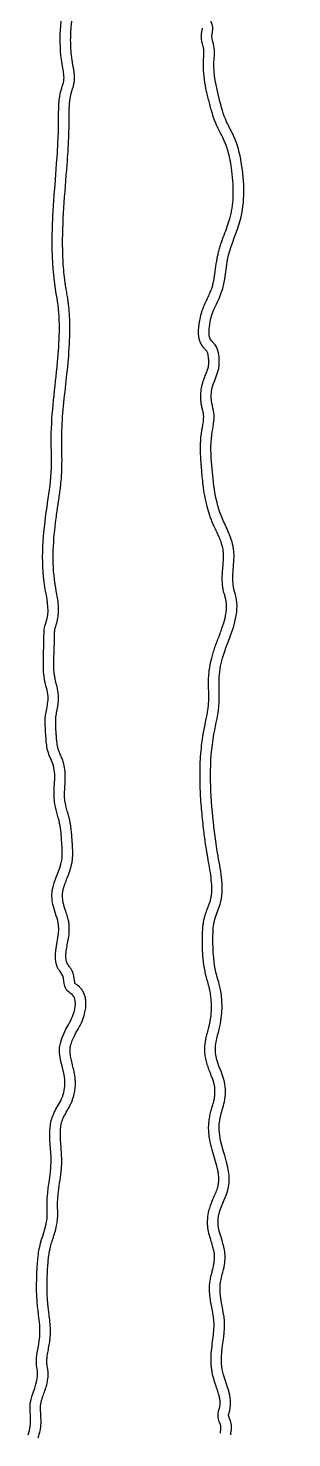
# Model space of a CAD drawing. Header units: metres. Extents: x -114 to 137, y -3 to 3499.
# Drawn here: x -114 to 137, y -3 to 1339 of the extents above; entities that cross this region are included whole.
import ezdxf

# ---------------------------------------------------------------- set-up
doc = ezdxf.new("R2010")
doc.units = ezdxf.units.M
for name, color, linetype in [('Curve_Exist', 191, 'Continuous'), ('CuttingCurve_A', 6, 'Continuous'), ('CuttingCurve_B', 195, 'Continuous')]:
    doc.layers.add(name, color=color, linetype=linetype)

msp = doc.modelspace()

# ---------------------------------------------------------------- linework, layer by layer
at = {"layer": 'Curve_Exist'}
for points, knots in [([(-114, 0), (-113.2, 2.7), (-110.2, 12.4), (-115.5, 32.9), (-102.8, 51.4), (-107.9, 72.7), (-100.4, 93.6), (-106.7, 126.3), (-106, 155.1), (-103.2, 183.3), (-94.7, 201.2), (-97.3, 228.8), (-89.1, 257.5), (-95.1, 286.2), (-90.5, 306.1), (-81.9, 318), (-75.9, 340), (-88.2, 362.9), (-78.8, 385.6), (-69.7, 399.6), (-67.2, 417.1), (-76.6, 421.8), (-80.2, 428.2), (-79.4, 436.6), (-86.3, 443.6), (-90.4, 460.3), (-80.9, 481), (-90.7, 501.6), (-92.6, 523.4), (-80.2, 542.2), (-82.1, 564.4), (-83.2, 583.3), (-92.5, 606.6), (-85.5, 631.2), (-95.9, 649.5), (-97.3, 667), (-98.7, 684.1), (-93.4, 702), (-101.3, 724.1), (-98.5, 747.2), (-99.2, 767.6), (-93, 784.2), (-103.2, 822.7), (-98.6, 868.9), (-90.8, 915.8), (-93.5, 962.2), (-85.4, 1016), (-83, 1064), (-97.3, 1139.2), (-83.3, 1207.1), (-85.3, 1274.2), (-78.9, 1290.5), (-84.9, 1318.5), (-84.6, 1347), (-74.8, 1374.1), (-77.6, 1392), (-59.2, 1448.4), (-82.7, 1507.2), (-63.7, 1565.6), (-70.9, 1599.6), (-60.3, 1663.3), (-70.8, 1721.1), (-59.5, 1776.1), (-65.8, 1801.3), (-46.7, 1858.8), (-80.6, 1921.7), (-43, 1999), (-65.9, 2020.4), (-54.1, 2037.6), (-67.2, 2080.3), (-68.3, 2120.5), (-55.5, 2158.8), (-62.6, 2180.2), (-55.3, 2201.9), (-70, 2245.3), (-63.6, 2285.9), (-56.2, 2351.1), (-65.2, 2414.4), (-48.6, 2473.5), (-59.4, 2510.7), (-48.5, 2536.2), (-61.4, 2564.9), (-50.7, 2584.6), (-54.3, 2594.3), (-49.2, 2605.6), (-58.7, 2649.4), (-40.7, 2693), (-55.6, 2756.1), (-48.9, 2792.8), (-48.7, 2828.9), (-53.5, 2843.7), (-52.7, 2860.3), (-46.3, 2883.9), (-45.4, 2909.2), (-52.8, 2929), (-49.1, 2941.1), (-54.6, 2955), (-55.8, 2970.5), (-49.5, 2986.7), (-57.2, 3022), (-42.6, 3088.5), (-55, 3157.8), (-42.7, 3210), (-47.2, 3235.8), (-35, 3259.6), (-35.6, 3276.7), (-27.8, 3291.6), (-26.4, 3304), (-39.1, 3342.1), (-43.8, 3379.7), (-29.8, 3416.4), (-38.8, 3434.3), (-32.5, 3456.6), (-39.3, 3478.8), (-39.1, 3491.6), (-39, 3499)], [0, 0, 0, 0, 8.246211, 30.246211, 60.079079, 67.150147, 94.316302, 123.385186, 165.385186, 180.517932, 208.410583, 222.410583, 262.610086, 295.625234, 307.994551, 322.759374, 339.251796, 373.617477, 392.591143, 408.243619, 427.269916, 432.269916, 438.100868, 448.298907, 455.51001, 465.950316, 498.090634, 516.772175, 531.805472, 562.169925, 579.169925, 597.280695, 618.867728, 652.882431, 666.810819, 679.963765, 704.963765, 718.116712, 734.395532, 772.408688, 787.441984, 794.722094, 824.788687, 900.814998, 934.056539, 967.056539, 1039.306106, 1097.306106, 1109.471631, 1268.49993, 1300.640248, 1307.920358, 1319.961952, 1384.032226, 1391.312336, 1405.312336, 1436.712973, 1565.716849, 1572.996959, 1619.996959, 1665.096848, 1766.096848, 1791.276205, 1832.276205, 1839.556314, 1971.556314, 2033.588564, 2035.002778, 2064.071661, 2075.252001, 2169.252001, 2177.498213, 2194.615455, 2233.615455, 2240.895565, 2330.895565, 2350.995316, 2437.995316, 2521.049516, 2525.172621, 2553.332877, 2597.344239, 2609.713556, 2614.812575, 2626.978101, 2644.007487, 2746.085888, 2756.283927, 2837.2901, 2855.317856, 2863.564067, 2883.564067, 2903.960145, 2936.960145, 2958.173349, 2964.256111, 2973.475656, 3001.493507, 3008.773617, 3024.804837, 3105.860373, 3210.865135, 3229.113423, 3266.167437, 3285.141103, 3307.501783, 3315.117556, 3335.217307, 3342.497417, 3435.545792, 3438.708069, 3458.931818, 3488.931818, 3505.210638, 3527.233354, 3527.233354, 3527.233354, 3527.233354]), ([(79, 0), (79.6, 4.1), (80.6, 10.6), (76.1, 18), (82.8, 34.5), (63.4, 64), (78.2, 104.4), (65.4, 138), (73.7, 160.1), (73.9, 179.8), (65.9, 195.2), (68, 216.4), (78.2, 231.8), (77.3, 259.7), (66.7, 280.5), (68.6, 303.3), (74.2, 317.8), (74.6, 338.6), (64, 355.9), (64.3, 373.6), (71.5, 395.6), (71.7, 417.7), (62.9, 445.5), (61.5, 466.6), (62.6, 490.2), (74.5, 514.4), (66.7, 548.5), (59.9, 601.4), (57.9, 651.3), (69.6, 694.7), (66.7, 720.2), (72.2, 746.4), (83.7, 770.1), (86.2, 792.8), (78.4, 814), (85.2, 835.5), (78, 857.9), (64.8, 883), (61.3, 915.5), (59.2, 949.3), (64.8, 969.2), (60.2, 983.1), (60.1, 999), (68.4, 1012), (68, 1027.2), (66.5, 1036.2), (57.4, 1043.8), (58.5, 1055.1), (61.6, 1070.4), (74.1, 1090.6), (74.2, 1123.1), (93.3, 1161.6), (91.8, 1201.7), (84.4, 1233.3), (73.2, 1251.9), (66.9, 1275.9), (61.3, 1300.1), (64.6, 1320.2), (59.7, 1330.9), (63.3, 1339.5), (57.8, 1349.7), (64.3, 1364.3), (58.7, 1386.1), (66.2, 1411.2), (61.6, 1436.1), (71, 1489.7), (61.2, 1543.9), (68.3, 1608.2), (67.5, 1637.8), (61.5, 1661.2), (61.7, 1677.3), (71.6, 1704.2), (58, 1742.5), (68.5, 1775.7), (60.8, 1795.2), (64.1, 1803.8), (54.9, 1823.3), (65.8, 1847.9), (65.9, 1875.2), (59.7, 1899), (60.6, 1923.9), (68.3, 1949), (67.7, 1969.9), (63, 1992.4), (63.3, 2014.4), (69.8, 2033.3), (69.8, 2051.3), (64.6, 2065.8), (64.5, 2081.5), (69.4, 2094.7), (66.6, 2107.9), (74.2, 2126.7), (66.7, 2147.8), (76.8, 2179.5), (67, 2218.7), (81.2, 2256.2), (81.9, 2289.7), (73.4, 2311.8), (74, 2332.4), (83.4, 2360.8), (76.7, 2389.3), (78.4, 2418.2), (86.2, 2431.3), (89.6, 2452.6), (85.8, 2485.1), (98.5, 2516.5), (94.3, 2539.3), (102.6, 2562.6), (103.2, 2591.5), (90.9, 2646.5), (90.3, 2692.6), (102.6, 2750.6), (87, 2782.2), (102, 2808.7), (98.4, 2815.8), (117, 2859), (98.4, 2911), (117.5, 3028.7), (83.9, 3116), (108.7, 3189.1), (109, 3197.9), (104.6, 3207.7), (107.6, 3218.5), (102.8, 3228.3), (106, 3237.1), (93.9, 3264.5), (116.7, 3294.9), (94.7, 3336.4), (111.3, 3367.6), (117.9, 3402.4), (125.8, 3419.2), (129.6, 3435.5), (127.7, 3458.4), (137.7, 3478.3), (137.1, 3495.7), (137, 3499)], [0, 0, 0, 0, 12, 19.28011, 23.403216, 63.026441, 109.069899, 144.297729, 163.714217, 177.714217, 202.45285, 213.498211, 240.068872, 255.068872, 295.093864, 307.135459, 322.659633, 341.659633, 366.957855, 380.957855, 393.327171, 436.327171, 443.607281, 480.822869, 498.93364, 513.799708, 559.843166, 597.179476, 676.185804, 706.599617, 730.599617, 751.977175, 785.815024, 809.835848, 817.115958, 853.115958, 871.7975, 886.115321, 938.086467, 967.086467, 988.18149, 997.401034, 1010.401034, 1034.442665, 1040.442665, 1056.254053, 1059.08248, 1075.206996, 1084.42654, 1107.27386, 1143.948101, 1178.733156, 1233.742246, 1259.703756, 1275.356232, 1298.443024, 1333.798363, 1348.798363, 1358.017908, 1367.073293, 1374.353403, 1390.477918, 1410.502903, 1439.657662, 1466.676174, 1484.786945, 1601.786945, 1627.863754, 1678.951913, 1689.149952, 1700.149952, 1726.626357, 1772.799943, 1814.811846, 1825.009885, 1833.072142, 1840.352252, 1886.525838, 1905.525838, 1921.804658, 1959.817814, 1978.256903, 2000.256903, 2021.470106, 2047.48933, 2064.953579, 2080.953579, 2100.370067, 2110.370067, 2127.632744, 2141.632744, 2148.912853, 2186.912853, 2202.209912, 2247.221022, 2301.965884, 2318.965884, 2346.624518, 2371.64451, 2378.92462, 2435.92462, 2456.148368, 2462.856572, 2481.295661, 2519.308817, 2559.916698, 2578.916698, 2586.196808, 2633.292455, 2662.720333, 2755.720333, 2767.885858, 2839.892802, 2847.172912, 2850.33519, 2862.500715, 2976.518257, 3005.673017, 3218.675364, 3225.955474, 3236.955474, 3244.235584, 3257.235584, 3268.415924, 3274.498686, 3283.718231, 3353.782487, 3356.018555, 3423.62033, 3440.112752, 3463.522152, 3478.819211, 3489.819211, 3531.592408, 3541.592408, 3541.592408, 3541.592408, 3541.592408])]:
    msp.add_open_spline(points, degree=3, knots=knots, dxfattribs=at)
at = {"layer": 'CuttingCurve_A'}
for points, knots in [([(-69.2, 429.3), (-69.2, 429.4), (-69.3, 429.4), (-69.3, 429.6), (-69.3, 429.6), (-69.4, 429.8), (-69.4, 429.8), (-69.4, 429.9), (-69.5, 430), (-69.5, 430.3), (-69.6, 430.6), (-69.7, 431.4), (-69.8, 432), (-70, 433.4), (-70.1, 434.3), (-70.4, 436.2), (-70.6, 437.3), (-71.1, 439), (-71.2, 439.4), (-71.5, 440.2), (-71.6, 440.4), (-71.8, 441), (-71.9, 441.2), (-72.1, 441.7), (-72.3, 441.9), (-72.6, 442.5), (-72.8, 442.9), (-73.6, 444.2), (-74.1, 444.9), (-75, 446.2), (-75.4, 446.7), (-76, 447.5), (-76.2, 447.9), (-76.5, 448.2), (-76.5, 448.3), (-76.6, 448.4), (-76.6, 448.4), (-76.7, 448.6), (-76.8, 448.7), (-77, 449.1), (-77.1, 449.4), (-77.4, 450.3), (-77.6, 451), (-77.9, 452.6), (-78, 453.5), (-78.1, 455.3), (-78.1, 456.3), (-78, 458.4), (-77.8, 459.5), (-77.4, 462.5), (-77.1, 464.4), (-76.3, 468.4), (-75.9, 470.5), (-75.2, 475), (-74.9, 477.4), (-74.8, 480.8), (-74.8, 481.7), (-74.8, 483.5), (-74.9, 484.3), (-75, 485.8), (-75.1, 486.4), (-75.2, 487.5), (-75.3, 488.1), (-75.6, 489.7), (-75.9, 490.8), (-76.6, 493.7), (-77.2, 495.5), (-78.3, 498.9), (-78.8, 500.4), (-79.5, 502.6), (-79.7, 503.3), (-80.1, 504.5), (-80.2, 505), (-80.4, 506), (-80.6, 506.5), (-80.9, 508), (-81, 509), (-81.2, 510.8), (-81.3, 511.7), (-81.3, 513.7), (-81.3, 514.8), (-81.1, 516.3), (-81.1, 516.8), (-80.9, 517.7), (-80.8, 518.2), (-80.5, 519.6), (-80.2, 520.7), (-79.4, 523.4), (-78.7, 525.2), (-77.2, 529), (-76.4, 531), (-74.8, 535.3), (-74, 537.6), (-73.1, 541), (-72.8, 541.9), (-72.5, 543.5), (-72.3, 544.1), (-72.1, 545.3), (-72.1, 545.9), (-71.9, 546.9), (-71.8, 547.4), (-71.7, 549), (-71.6, 550), (-71.4, 553.6), (-71.5, 556.1), (-71.7, 559.6), (-71.7, 560.8), (-71.9, 562.6), (-71.9, 563.2), (-72, 564.6), (-72.1, 565.3), (-72.2, 566.7), (-72.2, 567.4), (-72.4, 569.5), (-72.5, 571), (-72.7, 573.8), (-72.9, 575.1), (-73.1, 577.6), (-73.3, 578.8), (-73.7, 581.1), (-73.9, 582.3), (-74.2, 584), (-74.3, 584.5), (-74.5, 585.5), (-74.6, 586), (-75, 587.5), (-75.3, 588.5), (-76, 591.4), (-76.6, 593.2), (-77.5, 596.6), (-77.9, 598.2), (-78.6, 601.3), (-78.9, 602.8), (-79.2, 605.5), (-79.3, 607), (-79.3, 610.2), (-79.3, 611.9), (-79.1, 615.4), (-79, 617.3), (-78.7, 621.1), (-78.7, 623.2), (-78.6, 627.4), (-78.7, 629.5), (-79.1, 634), (-79.5, 636.3), (-80.2, 639), (-80.3, 639.4), (-80.7, 640.8), (-81, 641.8), (-81.9, 644.2), (-82.5, 645.6), (-83.6, 648.2), (-84.1, 649.4), (-84.7, 650.9), (-84.9, 651.3), (-85.2, 652), (-85.3, 652.4), (-85.4, 652.9), (-85.5, 653.1), (-85.6, 653.5), (-85.7, 653.7), (-85.8, 654.4), (-85.9, 654.8), (-86.2, 656.3), (-86.4, 657.3), (-86.6, 659.2), (-86.7, 660), (-86.8, 661.6), (-86.9, 662.2), (-87, 663.5), (-87.1, 664.1), (-87.1, 665.2), (-87.2, 665.7), (-87.3, 667.4), (-87.4, 668.5), (-87.6, 671.7), (-87.7, 673.8), (-87.8, 676.9), (-87.8, 677.9), (-87.7, 681), (-87.6, 683), (-87.3, 685.3), (-87.2, 685.7), (-87.1, 686.3), (-87.1, 686.6), (-87, 687.2), (-86.9, 687.5), (-86.8, 688.5), (-86.6, 689.1), (-86.2, 691.2), (-85.9, 692.6), (-85.4, 695.7), (-85.1, 697.4), (-85, 699.7), (-85, 700.2), (-85, 701), (-85, 701.4), (-85, 702.2), (-85, 702.6), (-85.1, 703.8), (-85.2, 704.6), (-85.5, 707.2), (-85.8, 709), (-86.5, 712.3), (-86.9, 713.8), (-87.6, 716.2), (-87.8, 717.2), (-88.1, 718.5), (-88.2, 718.8), (-88.3, 719.4), (-88.3, 719.7), (-88.5, 720.6), (-88.6, 721.3), (-88.9, 723.2), (-89.1, 724.4), (-89.5, 728.9), (-89.6, 732.2), (-89.5, 739), (-89.4, 742.5), (-89.2, 747.3), (-89.1, 748.4), (-89.1, 750.4), (-89.1, 751.3), (-89, 752.8), (-89, 753.4), (-89, 754.7), (-89, 755.4), (-89, 756.7), (-89, 757.4), (-89, 759.2), (-89, 760.4), (-88.9, 762.9), (-88.8, 764.2), (-88.6, 765.8), (-88.6, 766.1), (-88.5, 766.8), (-88.4, 767.1), (-88.3, 767.6), (-88.2, 767.8), (-88.2, 768.2), (-88.1, 768.3), (-87.9, 768.9), (-87.8, 769.4), (-87.4, 770.7), (-87.1, 771.7), (-86.7, 773.2), (-86.5, 773.6), (-86.3, 774.4), (-86.2, 774.8), (-86, 775.9), (-85.8, 776.7), (-85.5, 778.9), (-85.3, 780.4), (-85, 784.5), (-85.1, 787), (-85.4, 792), (-85.7, 794.4), (-86.4, 799), (-86.8, 801.2), (-87.4, 804.5), (-87.6, 805.5), (-87.9, 807.3), (-88, 808.1), (-88.3, 809.6), (-88.4, 810.3), (-88.7, 812.5), (-88.9, 814), (-89.4, 818.4), (-89.7, 821.3), (-90.2, 830.2), (-90.3, 836.1), (-89.7, 852), (-88.7, 862.1), (-87.1, 874.7), (-86.7, 877.1), (-86.1, 881.5), (-85.8, 883.5), (-85.2, 887.5), (-84.9, 889.6), (-84, 895.7), (-83.4, 899.9), (-82.7, 906.8), (-82.4, 909.5), (-82.1, 914.3), (-81.9, 916.5), (-81.8, 920.8), (-81.8, 922.9), (-81.7, 929.2), (-81.8, 933.4), (-81.9, 940.1), (-82, 942.8), (-82, 946.6), (-82, 947.7), (-82, 951.2), (-81.9, 953.6), (-81.7, 960.3), (-81.5, 964.8), (-80.5, 978.2), (-79.5, 987.2), (-77.5, 1005.4), (-76.5, 1014.7), (-74.9, 1033.4), (-74.3, 1043), (-74.2, 1055.9), (-74.3, 1059.2), (-74.5, 1064.7), (-74.7, 1067), (-75, 1071), (-75.1, 1072.7), (-75.5, 1076), (-75.7, 1077.6), (-76.1, 1080.1), (-76.2, 1081.1), (-76.5, 1083), (-76.7, 1084), (-77.1, 1086.7), (-77.4, 1088.5), (-78, 1091.9), (-78.3, 1093.4), (-78.7, 1096.5), (-78.9, 1098.1), (-79.5, 1102.7), (-79.9, 1105.9), (-80.7, 1115.3), (-81, 1121.6), (-81.4, 1141.1), (-80.8, 1154.6), (-79.1, 1181.7), (-77.9, 1195.5), (-76.6, 1213.6), (-76.3, 1217.8), (-75.5, 1230.4), (-75.2, 1238.8), (-75, 1248.2), (-75, 1249.1), (-75, 1250.9), (-75, 1251.7), (-75, 1254.3), (-75, 1256), (-74.9, 1261), (-74.8, 1264.2), (-74.3, 1270.3), (-73.9, 1273.1), (-73.2, 1276.5), (-73, 1277.1), (-72.7, 1278.2), (-72.6, 1278.6), (-72.2, 1279.7), (-72, 1280.5), (-71.3, 1282.4), (-71, 1283.5), (-70.6, 1285.2), (-70.5, 1285.7), (-70.3, 1286.6), (-70.2, 1287), (-70.1, 1287.7), (-70, 1288), (-70, 1288.7), (-69.9, 1289.1), (-69.8, 1290.1), (-69.8, 1290.7), (-69.8, 1293), (-69.9, 1294.5), (-70.2, 1297.3), (-70.4, 1298.6), (-70.7, 1300.5), (-70.8, 1301.1), (-71, 1302), (-71.1, 1302.4), (-71.3, 1303.4), (-71.4, 1304.1), (-71.6, 1305.5), (-71.7, 1306.2), (-72.1, 1308.3), (-72.3, 1309.7), (-72.8, 1313.9), (-73, 1316.6), (-73.6, 1325), (-73.6, 1330.5), (-73.2, 1337.4), (-73.1, 1338.9), (-72.6, 1343.5), (-72.2, 1346.5), (-71.4, 1350.5), (-71.2, 1351.5), (-70.5, 1354.7), (-70, 1356.7), (-69.2, 1359.5), (-69, 1360.2), (-68.7, 1361.2), (-68.6, 1361.5), (-68.5, 1362), (-68.4, 1362.3), (-68.2, 1362.8), (-68.1, 1363.1), (-67.8, 1363.9), (-67.7, 1364.5), (-67.3, 1365.7), (-67.1, 1366.3), (-66.7, 1367.8), (-66.5, 1368.6), (-66.3, 1369.7), (-66.2, 1370), (-66, 1370.9), (-66, 1371.5), (-65.8, 1373.2), (-65.7, 1374.4), (-65.6, 1377.1), (-65.7, 1378.7), (-65.8, 1381.6), (-65.9, 1382.9), (-66, 1384.8), (-66, 1385.3), (-66, 1386.1), (-66, 1386.4), (-66, 1387), (-66, 1387.2), (-66, 1388.1), (-66, 1388.7), (-65.8, 1390.4), (-65.7, 1391.6), (-65.3, 1395.3), (-64.8, 1398), (-63.6, 1403.6), (-62.9, 1406.5), (-62, 1411), (-61.7, 1412.5), (-61.2, 1415), (-61, 1416.1), (-60.7, 1418.2), (-60.5, 1419.3), (-60.1, 1422.5), (-59.9, 1424.6), (-59.3, 1431), (-59.2, 1435.2), (-59.1, 1447.2), (-59.6, 1455), (-60.9, 1470.4), (-61.7, 1477.9), (-63.1, 1492.8), (-63.7, 1500), (-64.2, 1514.2), (-64.1, 1521.1), (-63.2, 1529.1), (-63, 1530.5), (-62.4, 1534.4), (-61.9, 1537), (-61.1, 1540.4), (-60.9, 1541.2), (-60.6, 1542.5), (-60.5, 1542.9), (-60, 1544.5), (-59.6, 1545.9), (-59, 1548), (-58.8, 1548.6), (-58.5, 1549.7), (-58.4, 1550.1), (-58.1, 1551.4), (-57.9, 1552.2), (-57.6, 1553.9), (-57.4, 1554.7), (-57, 1557.1), (-56.8, 1558.8), (-56.3, 1564.3), (-56.2, 1568.2), (-56.4, 1575.8), (-56.6, 1579.5), (-57.2, 1586.7), (-57.5, 1590.2), (-57.8, 1595), (-57.9, 1596.5), (-58, 1598.6), (-58, 1599.4), (-58, 1601.7), (-58, 1603.2), (-58, 1606.3), (-57.9, 1607.9), (-57.7, 1612.6), (-57.5, 1615.7), (-56.8, 1624.3), (-56.2, 1629.7), (-55.5, 1637.9), (-55.3, 1640.5), (-55, 1644.4), (-55, 1645.6), (-54.8, 1648), (-54.8, 1649.2), (-54.7, 1652.7), (-54.6, 1655.1), (-54.6, 1662.2), (-54.7, 1666.9), (-55.1, 1680.8), (-55.6, 1690), (-56.4, 1707.9), (-56.7, 1716.8), (-56.4, 1727.7), (-56.3, 1730), (-56.1, 1734.3), (-55.9, 1736.3), (-55.6, 1740.4), (-55.4, 1742.3), (-55, 1745), (-55, 1745.7), (-54.7, 1747.3), (-54.6, 1748), (-54.3, 1750.3), (-54.1, 1751.9), (-53.3, 1756.8), (-52.8, 1760.2), (-52.3, 1765.2), (-52.2, 1766.6), (-52.1, 1768.8), (-52, 1769.6), (-52, 1771.3), (-52, 1772.2), (-52, 1773.9), (-52, 1774.8), (-52, 1777.3), (-52.1, 1779), (-52.4, 1783.9), (-52.7, 1787.1), (-53.1, 1793.1), (-53.3, 1796), (-53.3, 1801.5), (-53.2, 1804), (-52.8, 1807.3), (-52.6, 1808.1), (-52.4, 1809.2), (-52.3, 1809.5), (-52.2, 1810), (-52.1, 1810.3), (-51.9, 1811.2), (-51.7, 1811.8), (-51.3, 1813.1), (-51.1, 1813.8), (-50.8, 1814.9), (-50.6, 1815.4), (-50.4, 1816.2), (-50.3, 1816.6), (-50.1, 1817.4), (-50, 1817.8), (-49.6, 1818.9), (-49.5, 1819.7), (-48.9, 1822.1), (-48.6, 1823.6), (-47.7, 1828.3), (-47.2, 1831.4), (-46.3, 1840.6), (-46.2, 1846.6), (-46.6, 1858.4), (-47.1, 1864.3), (-48.3, 1875.9), (-49.1, 1881.6), (-50.5, 1893.1), (-51.3, 1898.7), (-52.3, 1910.1), (-52.7, 1915.8), (-52.8, 1927.2), (-52.5, 1933), (-51.6, 1941.1), (-51.3, 1943.4), (-50.6, 1946.9), (-50.4, 1948.1), (-49.9, 1950.5), (-49.6, 1951.7), (-48.7, 1955.3), (-48.1, 1957.9), (-46.4, 1963.9), (-45.4, 1967.5), (-43.6, 1974.7), (-42.7, 1978.4), (-41.5, 1985), (-41.1, 1988), (-40.8, 1993.9), (-40.9, 1996.9), (-41.5, 2002), (-41.9, 2004.2), (-43.3, 2008.4), (-44.1, 2010.5), (-46.3, 2014.6), (-47.7, 2016.5), (-49.5, 2018.5), (-49.7, 2018.8), (-50.1, 2019.2), (-50.2, 2019.4), (-50.6, 2019.7), (-50.7, 2019.8), (-50.9, 2020.1), (-51, 2020.2), (-51.3, 2020.4), (-51.3, 2020.5), (-51.4, 2020.6), (-51.4, 2020.6), (-51.5, 2020.6)], [435.148266, 435.148266, 435.148266, 435.148266, 436.458722, 436.458722, 437.46221, 437.46221, 438.208241, 438.208241, 438.954273, 438.954273, 440.446335, 440.446335, 442.58929, 442.58929, 444.732245, 444.732245, 446.8752, 446.8752, 447.661304, 447.661304, 448.13496, 448.13496, 448.521571, 448.521571, 448.908181, 448.908181, 449.681401, 449.681401, 451.468653, 451.468653, 453.255904, 453.255904, 455.043155, 455.043155, 455.522346, 455.522346, 456.001538, 456.001538, 456.95992, 456.95992, 458.876685, 458.876685, 462.894428, 462.894428, 466.912172, 466.912172, 470.929915, 470.929915, 474.947658, 474.947658, 481.055772, 481.055772, 487.163886, 487.163886, 493.271999, 493.271999, 495.428333, 495.428333, 497.377843, 497.377843, 498.686813, 498.686813, 499.995784, 499.995784, 502.613726, 502.613726, 507.570817, 507.570817, 512.527909, 512.527909, 514.991547, 514.991547, 516.890077, 516.890077, 518.788606, 518.788606, 522.585666, 522.585666, 526.085925, 526.085925, 530.680841, 530.680841, 532.699336, 532.699336, 534.717831, 534.717831, 538.75482, 538.75482, 545.086721, 545.086721, 551.418621, 551.418621, 557.750522, 557.750522, 560.148354, 560.148354, 561.685569, 561.685569, 562.947842, 562.947842, 564.210114, 564.210114, 566.73466, 566.73466, 573.167743, 573.167743, 576.379983, 576.379983, 578.364483, 578.364483, 580.462204, 580.462204, 582.559924, 582.559924, 586.755366, 586.755366, 590.473801, 590.473801, 593.686223, 593.686223, 596.756089, 596.756089, 598.137429, 598.137429, 599.518768, 599.518768, 602.281448, 602.281448, 607.806808, 607.806808, 613.332168, 613.332168, 618.857527, 618.857527, 624.382887, 624.382887, 629.908247, 629.908247, 635.433607, 635.433607, 640.958966, 640.958966, 646.484326, 646.484326, 652.009686, 652.009686, 652.887557, 652.887557, 655.26105, 655.26105, 659.29297, 659.29297, 663.324889, 663.324889, 665.049255, 665.049255, 666.397764, 666.397764, 667.367859, 667.367859, 668.337953, 668.337953, 670.278142, 670.278142, 674.158519, 674.158519, 676.931432, 676.931432, 679.08459, 679.08459, 680.76945, 680.76945, 682.45431, 682.45431, 685.82403, 685.82403, 692.56347, 692.56347, 696.112996, 696.112996, 703.212046, 703.212046, 704.549664, 704.549664, 705.618461, 705.618461, 706.687258, 706.687258, 708.824852, 708.824852, 712.867434, 712.867434, 716.910017, 716.910017, 717.886318, 717.886318, 718.743164, 718.743164, 719.60001, 719.60001, 721.313702, 721.313702, 725.701208, 725.701208, 730.088714, 730.088714, 733.300052, 733.300052, 734.427447, 734.427447, 735.554842, 735.554842, 737.809631, 737.809631, 742.31921, 742.31921, 753.175557, 753.175557, 764.031904, 764.031904, 767.273135, 767.273135, 769.802285, 769.802285, 771.601084, 771.601084, 773.485092, 773.485092, 775.3691, 775.3691, 779.137116, 779.137116, 783.987483, 783.987483, 785.575467, 785.575467, 787.051202, 787.051202, 787.871335, 787.871335, 788.691468, 788.691468, 790.331735, 790.331735, 793.197515, 793.197515, 794.285192, 794.285192, 795.144052, 795.144052, 796.894473, 796.894473, 800.395313, 800.395313, 806.745311, 806.745311, 813.095309, 813.095309, 819.445307, 819.445307, 822.675856, 822.675856, 825.00639, 825.00639, 827.336924, 827.336924, 831.997992, 831.997992, 841.320127, 841.320127, 859.964398, 859.964398, 891.31322, 891.31322, 898.70615, 898.70615, 904.834446, 904.834446, 910.962742, 910.962742, 923.219335, 923.219335, 930.95624, 930.95624, 937.051402, 937.051402, 943.146563, 943.146563, 955.336887, 955.336887, 963.379773, 963.379773, 967.013822, 967.013822, 974.28192, 974.28192, 988.07377, 988.07377, 1015.657472, 1015.657472, 1043.241173, 1043.241173, 1070.824874, 1070.824874, 1080.232659, 1080.232659, 1086.738124, 1086.738124, 1091.574958, 1091.574958, 1096.084005, 1096.084005, 1098.827833, 1098.827833, 1101.571662, 1101.571662, 1107.059318, 1107.059318, 1111.997672, 1111.997672, 1116.936025, 1116.936025, 1126.812732, 1126.812732, 1146.566146, 1146.566146, 1187.787431, 1187.787431, 1229.008715, 1229.008715, 1241.349755, 1241.349755, 1266.031835, 1266.031835, 1268.579539, 1268.579539, 1271.127243, 1271.127243, 1276.22265, 1276.22265, 1286.398337, 1286.398337, 1296.574023, 1296.574023, 1298.997555, 1298.997555, 1300.632009, 1300.632009, 1303.332194, 1303.332194, 1306.032379, 1306.032379, 1307.110195, 1307.110195, 1307.845037, 1307.845037, 1308.500698, 1308.500698, 1309.156359, 1309.156359, 1310.467682, 1310.467682, 1313.785798, 1313.785798, 1317.103914, 1317.103914, 1318.808978, 1318.808978, 1319.907549, 1319.907549, 1322.104692, 1322.104692, 1324.301835, 1324.301835, 1328.696121, 1328.696121, 1337.484693, 1337.484693, 1355.061838, 1355.061838, 1360.013745, 1360.013745, 1369.917561, 1369.917561, 1373.430257, 1373.430257, 1380.455648, 1380.455648, 1382.802727, 1382.802727, 1383.868184, 1383.868184, 1384.705974, 1384.705974, 1385.543763, 1385.543763, 1387.219343, 1387.219343, 1388.909485, 1388.909485, 1390.704849, 1390.704849, 1391.324757, 1391.324757, 1392.576828, 1392.576828, 1395.080969, 1395.080969, 1399.045343, 1399.045343, 1403.009716, 1403.009716, 1404.974331, 1404.974331, 1406.020726, 1406.020726, 1407.067122, 1407.067122, 1409.159913, 1409.159913, 1413.345496, 1413.345496, 1422.311366, 1422.311366, 1431.277236, 1431.277236, 1435.482158, 1435.482158, 1438.450224, 1438.450224, 1441.41829, 1441.41829, 1447.354422, 1447.354422, 1459.226685, 1459.226685, 1481.450953, 1481.450953, 1503.675221, 1503.675221, 1525.899489, 1525.899489, 1548.123757, 1548.123757, 1552.551224, 1552.551224, 1561.406157, 1561.406157, 1564.273139, 1564.273139, 1565.720193, 1565.720193, 1570.008138, 1570.008138, 1571.897994, 1571.897994, 1572.971464, 1572.971464, 1575.118404, 1575.118404, 1577.265344, 1577.265344, 1581.559225, 1581.559225, 1592.029573, 1592.029573, 1602.499922, 1602.499922, 1612.970271, 1612.970271, 1617.476879, 1617.476879, 1619.950106, 1619.950106, 1624.896562, 1624.896562, 1629.843017, 1629.843017, 1639.735928, 1639.735928, 1656.298579, 1656.298579, 1663.908951, 1663.908951, 1667.342359, 1667.342359, 1670.775766, 1670.775766, 1677.642582, 1677.642582, 1691.376212, 1691.376212, 1718.536614, 1718.536614, 1745.697016, 1745.697016, 1752.740671, 1752.740671, 1759.315436, 1759.315436, 1765.572362, 1765.572362, 1767.975011, 1767.975011, 1770.377659, 1770.377659, 1775.182955, 1775.182955, 1785.087685, 1785.087685, 1788.912711, 1788.912711, 1791.018182, 1791.018182, 1793.318729, 1793.318729, 1795.619276, 1795.619276, 1800.220369, 1800.220369, 1809.480845, 1809.480845, 1818.74132, 1818.74132, 1828.001795, 1828.001795, 1831.256606, 1831.256606, 1832.356374, 1832.356374, 1833.456141, 1833.456141, 1835.655677, 1835.655677, 1837.830293, 1837.830293, 1839.157838, 1839.157838, 1840.261483, 1840.261483, 1841.365127, 1841.365127, 1843.572416, 1843.572416, 1847.986994, 1847.986994, 1856.81615, 1856.81615, 1874.255034, 1874.255034, 1891.693917, 1891.693917, 1909.132801, 1909.132801, 1926.571685, 1926.571685, 1944.010569, 1944.010569, 1961.449453, 1961.449453, 1968.379803, 1968.379803, 1971.8704, 1971.8704, 1975.360997, 1975.360997, 1982.342191, 1982.342191, 1991.877036, 1991.877036, 2001.411882, 2001.411882, 2008.815317, 2008.815317, 2016.218753, 2016.218753, 2021.422431, 2021.422431, 2026.62611, 2026.62611, 2031.829788, 2031.829788, 2032.487655, 2032.487655, 2033.051442, 2033.051442, 2033.420568, 2033.420568, 2033.787231, 2033.787231, 2034.153893, 2034.153893, 2034.233784, 2034.233784, 2034.233784, 2034.233784]), ([(-104.4, -2.9), (-104.3, -2.5), (-104.2, -2), (-103.7, -0.6), (-103.5, 0.3), (-103, 2.1), (-102.8, 2.9), (-102.4, 4.5), (-102.3, 5.4), (-102.1, 6.7), (-102, 7), (-101.9, 7.8), (-101.9, 8.1), (-101.8, 9.2), (-101.8, 9.9), (-101.7, 11.9), (-101.7, 13.2), (-101.8, 16.4), (-101.9, 18.2), (-102.1, 21.5), (-102.2, 23), (-102.3, 25.8), (-102.2, 27), (-102.1, 28.5), (-102.1, 28.9), (-101.9, 29.8), (-101.8, 30.2), (-101.6, 31.5), (-101.3, 32.5), (-100.7, 34.6), (-100.3, 35.7), (-99.4, 38.4), (-98.7, 40.1), (-97.5, 43.8), (-96.8, 45.8), (-95.8, 49.6), (-95.5, 51.4), (-95, 55.3), (-94.9, 57.3), (-95, 59.7), (-95, 60), (-95.1, 60.5), (-95.1, 60.8), (-95.2, 61.6), (-95.3, 62.1), (-95.5, 63.6), (-95.7, 64.5), (-95.9, 65.7), (-95.9, 66.1), (-96, 66.6), (-96, 66.8), (-96.1, 67.1), (-96.1, 67.3), (-96.1, 67.6), (-96.1, 67.7), (-96.2, 68.2), (-96.2, 68.5), (-96.2, 69.4), (-96.2, 70.1), (-96.1, 72.2), (-96, 73.8), (-95.5, 77.2), (-95.1, 79.1), (-94.4, 83), (-94, 85), (-93.5, 88.1), (-93.4, 89), (-93.2, 90.6), (-93.1, 91.2), (-93, 92.5), (-92.9, 93.2), (-92.9, 94.6), (-92.8, 95.2), (-92.8, 97.3), (-92.8, 98.6), (-92.8, 102.5), (-93, 105), (-93.5, 110), (-93.8, 112.4), (-94.3, 116.4), (-94.5, 118.1), (-94.8, 120.7), (-94.9, 121.7), (-95.1, 123.4), (-95.2, 124.2), (-95.3, 125.7), (-95.4, 126.5), (-95.6, 128.8), (-95.7, 130.3), (-95.9, 135), (-96, 138.1), (-96, 147.4), (-95.7, 153.7), (-95.2, 161.1), (-95.1, 162.1), (-94.9, 165.2), (-94.7, 167.2), (-94.3, 171.1), (-94, 172.9), (-93.6, 175.3), (-93.4, 175.9), (-93.2, 176.9), (-93.1, 177.3), (-92.9, 178.1), (-92.8, 178.5), (-92.5, 179.7), (-92.3, 180.6), (-91.5, 183.2), (-90.9, 185), (-89.7, 188.7), (-89.1, 190.7), (-87.9, 194.7), (-87.4, 196.9), (-86.7, 200), (-86.6, 200.9), (-86.3, 202.8), (-86.2, 203.7), (-86, 205.2), (-86, 205.6), (-85.9, 206.6), (-85.9, 207), (-85.8, 208.4), (-85.8, 209.3), (-85.8, 211.8), (-85.9, 213.5), (-85.9, 216.5), (-86, 218), (-86, 219.8), (-86, 220.2), (-86, 221.5), (-85.9, 222.4), (-85.8, 225.2), (-85.6, 227.1), (-85, 232.5), (-84.5, 235.9), (-83.5, 243.1), (-82.9, 246.9), (-82.4, 252.1), (-82.3, 253.5), (-82.1, 256.3), (-82, 257.6), (-82, 259.7), (-82, 260.4), (-82, 261.7), (-82, 262.4), (-82.1, 264.4), (-82.1, 265.8), (-82.3, 269.7), (-82.5, 272.2), (-82.9, 277.1), (-83.1, 279.4), (-83.3, 283.9), (-83.4, 286.1), (-83.2, 290.2), (-83.1, 292.2), (-82.4, 296.1), (-82, 297.9), (-81.3, 299.9), (-81.1, 300.3), (-80.9, 300.9), (-80.7, 301.2), (-80.4, 302.1), (-80.1, 302.7), (-79.1, 304.4), (-78.4, 305.6), (-76.9, 308.3), (-76, 309.8), (-74.9, 311.9), (-74.6, 312.5), (-74, 313.6), (-73.8, 314.1), (-73.3, 315.1), (-73.1, 315.6), (-72.4, 317.2), (-72, 318.3), (-70.9, 321.5), (-70.3, 323.7), (-69.5, 327.6), (-69.3, 329.2), (-69.1, 331.7), (-69, 332.5), (-69, 333.9), (-69, 334.5), (-69, 335.6), (-69, 336.2), (-69.1, 337.9), (-69.2, 339), (-69.6, 342.6), (-70.1, 345), (-71.1, 349.5), (-71.6, 351.6), (-72.6, 355.6), (-73, 357.5), (-73.7, 361), (-73.9, 362.7), (-74.1, 364.8), (-74.1, 365.3), (-74.1, 366.2), (-74.1, 366.6), (-74, 367.2), (-74, 367.5), (-73.9, 368.1), (-73.9, 368.4), (-73.8, 369.2), (-73.7, 369.8), (-73.2, 372), (-72.6, 373.7), (-71.3, 377.1), (-70.5, 378.8), (-69.3, 381.1), (-69, 381.7), (-68.3, 382.9), (-68, 383.5), (-66.9, 385.5), (-66, 386.9), (-64.4, 390.1), (-63.5, 391.8), (-62.2, 394.8), (-61.8, 396), (-60.9, 398.6), (-60.5, 399.9), (-59.8, 402.9), (-59.4, 404.5), (-59, 408), (-58.9, 409.8), (-59, 413), (-59.2, 414.4), (-59.8, 417.3), (-60.2, 418.7), (-61.3, 421.3), (-61.9, 422.4), (-63.1, 424.1), (-63.6, 424.7), (-64.5, 425.6), (-64.8, 426), (-65.7, 426.8), (-66.1, 427.1), (-67, 427.8), (-67.5, 428.2), (-68.4, 428.8), (-68.7, 429), (-69, 429.2), (-69.1, 429.3), (-69.2, 429.3)], [0, 0, 0, 0, 1.354331, 1.354331, 4.062992, 4.062992, 5.990631, 5.990631, 8.042854, 8.042854, 8.85432, 8.85432, 9.665786, 9.665786, 11.288717, 11.288717, 14.534581, 14.534581, 19.441189, 19.441189, 24.347797, 24.347797, 29.254405, 29.254405, 31.141867, 31.141867, 33.029328, 33.029328, 36.804251, 36.804251, 40.579175, 40.579175, 45.888421, 45.888421, 51.197667, 51.197667, 55.542833, 55.542833, 59.887998, 59.887998, 60.463892, 60.463892, 61.039787, 61.039787, 62.191576, 62.191576, 64.783569, 64.783569, 66.071763, 66.071763, 66.88799, 66.88799, 67.561356, 67.561356, 68.234721, 68.234721, 69.581453, 69.581453, 72.274916, 72.274916, 78.19215, 78.19215, 84.109383, 84.109383, 90.026616, 90.026616, 92.516587, 92.516587, 94.10645, 94.10645, 95.835792, 95.835792, 97.565134, 97.565134, 101.023819, 101.023819, 107.941188, 107.941188, 114.858557, 114.858557, 119.924984, 119.924984, 122.955287, 122.955287, 125.403632, 125.403632, 127.851977, 127.851977, 132.748667, 132.748667, 142.542047, 142.542047, 162.128806, 162.128806, 165.300829, 165.300829, 171.644873, 171.644873, 177.988918, 177.988918, 180.151129, 180.151129, 181.603475, 181.603475, 183.055821, 183.055821, 185.960512, 185.960512, 191.769894, 191.769894, 197.579276, 197.579276, 203.388658, 203.388658, 205.737376, 205.737376, 208.07733, 208.07733, 209.211079, 209.211079, 210.344828, 210.344828, 212.612326, 212.612326, 217.147322, 217.147322, 221.682317, 221.682317, 223.171249, 223.171249, 226.315747, 226.315747, 232.604745, 232.604745, 243.464916, 243.464916, 254.325086, 254.325086, 258.164557, 258.164557, 261.826427, 261.826427, 263.656081, 263.656081, 265.485735, 265.485735, 269.145043, 269.145043, 276.46366, 276.46366, 283.782276, 283.782276, 291.100892, 291.100892, 298.419509, 298.419509, 305.738125, 305.738125, 307.344431, 307.344431, 308.652982, 308.652982, 311.270086, 311.270086, 315.961679, 315.961679, 320.653273, 320.653273, 322.279576, 322.279576, 323.639023, 323.639023, 324.998471, 324.998471, 327.717366, 327.717366, 333.155157, 333.155157, 336.938643, 336.938643, 338.847404, 338.847404, 340.180825, 340.180825, 341.514246, 341.514246, 344.181088, 344.181088, 350.407658, 350.407658, 356.634228, 356.634228, 362.860798, 362.860798, 369.087368, 369.087368, 371.554694, 371.554694, 373.147443, 373.147443, 374.464753, 374.464753, 375.782063, 375.782063, 378.416684, 378.416684, 385.024526, 385.024526, 391.632368, 391.632368, 393.863956, 393.863956, 396.095544, 396.095544, 400.959404, 400.959404, 405.823263, 405.823263, 408.760255, 408.760255, 411.697246, 411.697246, 415.142978, 415.142978, 418.58871, 418.58871, 421.076407, 421.076407, 423.564104, 423.564104, 425.43451, 425.43451, 426.502262, 426.502262, 427.274126, 427.274126, 428.045991, 428.045991, 429.312811, 429.312811, 430.579632, 430.579632, 431.368883, 431.368883, 431.368883, 431.368883])]:
    msp.add_open_spline(points, degree=3, knots=knots, dxfattribs=at)
at = {"layer": 'CuttingCurve_B'}
msp.add_open_spline([(69.1, 1.5), (69.2, 2), (69.3, 2.5), (69.5, 3.9), (69.6, 4.7), (69.7, 6.2), (69.7, 6.8), (69.7, 7.9), (69.6, 8.3), (69.5, 8.8), (69.5, 8.9), (69.4, 9.1), (69.4, 9.1), (69.4, 9.2), (69.4, 9.3), (69.3, 9.6), (69.2, 9.8), (68.9, 10.5), (68.7, 11), (68.2, 12.3), (67.9, 13.1), (67.5, 14.7), (67.3, 15.5), (67, 17.3), (67, 18.4), (67.1, 20.3), (67.2, 21.1), (67.4, 22.5), (67.6, 23.1), (67.9, 24.1), (68, 24.6), (68.2, 25.3), (68.3, 25.6), (68.4, 25.9), (68.4, 25.9), (68.5, 26.1), (68.5, 26.1), (68.6, 26.3), (68.6, 26.5), (68.7, 26.9), (68.7, 27.2), (68.9, 28), (68.9, 28.6), (69, 30.2), (69, 31.2), (68.7, 33.5), (68.5, 34.7), (67.9, 37.3), (67.5, 38.7), (66.6, 41.6), (66.1, 43.1), (64.9, 46.8), (64.1, 49.1), (62.6, 53.9), (61.9, 56.4), (61.2, 59.8), (61.1, 60.6), (60.9, 62), (60.8, 62.8), (60.5, 65), (60.4, 66.4), (60.2, 71.2), (60.3, 74.4), (60.7, 80.7), (61.1, 83.7), (61.8, 89.5), (62.2, 92.3), (62.8, 97.7), (63, 100.3), (63.1, 103.7), (63.1, 104.7), (63.1, 106.1), (63.1, 106.7), (63, 107.6), (63, 108), (62.9, 108.9), (62.9, 109.3), (62.7, 110.6), (62.6, 111.5), (62.2, 114.2), (61.9, 116.1), (61.2, 120.1), (60.8, 122.1), (60, 126.3), (59.7, 128.5), (59.1, 133.1), (58.9, 135.4), (58.8, 138.8), (58.8, 139.7), (58.9, 141.8), (58.9, 142.8), (59.1, 144.8), (59.2, 145.7), (59.5, 147.4), (59.7, 148.3), (60.1, 150.7), (60.5, 152.3), (61.3, 155.3), (61.6, 156.7), (62.3, 159.4), (62.6, 160.7), (62.9, 162.5), (63, 163), (63.2, 164.2), (63.3, 164.7), (63.5, 166.4), (63.5, 167.5), (63.6, 169.4), (63.6, 170.3), (63.5, 171.8), (63.4, 172.6), (63.3, 173.6), (63.2, 173.9), (63, 175), (62.9, 175.7), (62.5, 177.2), (62.3, 177.9), (61.6, 180.4), (61.1, 182.1), (59.9, 185.9), (59.3, 187.9), (58.1, 192.2), (57.6, 194.5), (57.2, 197.6), (57.1, 198.3), (57, 199.6), (57, 200.2), (56.9, 201.4), (56.9, 202), (56.9, 203.8), (57, 205), (57.3, 208.5), (57.7, 210.9), (58.4, 214), (58.7, 214.9), (59.2, 216.6), (59.4, 217.4), (60.3, 219.7), (60.9, 221.3), (62.3, 224.7), (63.2, 226.7), (64.7, 230.3), (65.4, 231.9), (66.5, 235.1), (66.9, 236.5), (67.4, 239.3), (67.6, 240.7), (67.7, 243.8), (67.6, 245.4), (67.3, 248.2), (67.1, 249.3), (66.8, 251.6), (66.5, 252.8), (65.6, 256.6), (64.8, 259.4), (63.1, 265.2), (62.2, 268.2), (60.4, 274.4), (59.6, 277.7), (58.7, 282.6), (58.5, 284.1), (58.2, 286.6), (58.1, 287.7), (58, 289.7), (58, 290.6), (57.9, 292.5), (58, 293.5), (58.1, 296.3), (58.3, 298.2), (58.6, 301), (58.8, 301.9), (59.1, 303.6), (59.3, 304.5), (59.7, 306.1), (59.9, 307), (60.5, 309.3), (61, 310.8), (61.8, 313.6), (62.2, 314.9), (62.7, 316.8), (62.8, 317.4), (63.1, 318.6), (63.3, 319.2), (63.5, 320.4), (63.6, 321), (63.8, 322.7), (63.9, 323.9), (64, 326.1), (64, 327.2), (63.9, 329.1), (63.9, 330.1), (63.7, 331.7), (63.6, 332.3), (63.3, 333.4), (63.2, 334), (62.9, 335.1), (62.8, 335.7), (62.2, 337.5), (61.7, 338.8), (60.7, 341.4), (60.2, 342.8), (59, 345.7), (58.4, 347.3), (57.2, 350.5), (56.6, 352.3), (55.9, 354.9), (55.7, 355.8), (55.3, 357.6), (55.1, 358.6), (54.8, 360.4), (54.7, 361.3), (54.4, 364.1), (54.4, 365.9), (54.4, 369.4), (54.5, 371), (54.8, 373.4), (54.9, 374.2), (55.1, 375.7), (55.3, 376.3), (55.5, 377.5), (55.6, 378.1), (56, 379.9), (56.3, 381), (56.9, 383.2), (57.2, 384.2), (57.7, 386), (57.9, 386.8), (58.2, 388.1), (58.3, 388.6), (58.6, 389.7), (58.7, 390.2), (59.1, 391.8), (59.3, 392.9), (59.9, 396.2), (60.2, 398.4), (60.8, 405), (60.8, 409.5), (60.3, 415.6), (60.1, 417.4), (59.7, 420.1), (59.5, 421.1), (59.2, 422.8), (59, 423.6), (58.7, 424.8), (58.6, 425.4), (58.4, 426.3), (58.3, 426.7), (58, 427.5), (57.9, 427.9), (57.6, 429.2), (57.3, 430.1), (56.9, 431.6), (56.7, 432.2), (56.4, 433.2), (56.3, 433.7), (56, 434.7), (55.9, 435.1), (55.5, 436.6), (55.3, 437.5), (54.7, 440.4), (54.3, 442.4), (53.3, 448.1), (52.8, 452), (52.4, 458.1), (52.2, 460.2), (52.1, 464), (52, 465.6), (52, 468.7), (52, 470.1), (52, 472.5), (52, 473.4), (52, 475.3), (52.1, 476.3), (52.2, 479.2), (52.3, 481.3), (52.6, 484.5), (52.7, 485.7), (53.1, 488), (53.3, 489.1), (53.7, 491.2), (54, 492.3), (54.4, 493.8), (54.5, 494.3), (54.8, 495.1), (54.9, 495.5), (55.3, 496.7), (55.6, 497.5), (56.4, 499.7), (57, 501.1), (58, 503.8), (58.5, 505), (59, 506.6), (59.2, 507), (59.4, 507.8), (59.5, 508.1), (59.7, 508.7), (59.8, 509.1), (60, 510), (60.1, 510.7), (60.5, 512.7), (60.7, 514.1), (61.1, 518.2), (61.1, 521), (60.7, 526.8), (60.4, 529.9), (59.5, 536.1), (58.9, 539.4), (58, 544.4), (57.7, 546.2), (57.2, 549.2), (57, 550.4), (56.5, 552.9), (56.3, 554.1), (55.7, 557.8), (55.4, 560.2), (54.3, 567.5), (53.7, 572.3), (52.8, 580.2), (52.4, 583.4), (51.5, 592.7), (50.9, 599), (50.1, 611.8), (49.8, 618.2), (49.7, 628.1), (49.8, 631.6), (50, 642.2), (50.5, 649.2), (51.6, 659), (52, 661.8), (52.6, 665.8), (52.8, 667), (53.2, 669.3), (53.4, 670.3), (53.8, 672.3), (54, 673.3), (54.6, 676.3), (55, 678.2), (56.1, 683.6), (56.8, 687), (57.4, 691.5), (57.6, 692.6), (57.8, 694.8), (57.9, 695.9), (58, 697.5), (58, 698), (58.1, 699), (58.1, 699.5), (58.1, 701.1), (58.1, 702.2), (58.1, 705.4), (58, 707.7), (57.9, 712.4), (57.8, 714.9), (57.9, 718.5), (57.9, 719.5), (58, 721.4), (58, 722.2), (58.2, 723.8), (58.2, 724.6), (58.5, 727), (58.7, 728.6), (59.5, 733.3), (60.1, 736.4), (61.3, 741.1), (61.8, 742.8), (62.8, 746.2), (63.4, 747.9), (64.6, 751.4), (65.2, 753), (67.2, 758.3), (68.5, 761.8), (71, 768.7), (72.1, 772), (73.8, 778.1), (74.3, 780.9), (75, 785.7), (75.1, 787.9), (75, 791.9), (74.7, 793.8), (74.2, 795.9), (74.1, 796.2), (73.9, 797), (73.8, 797.4), (73.4, 798.7), (73.1, 799.8), (72.6, 801.3), (72.5, 801.7), (72.3, 802.5), (72.2, 802.8), (72, 803.9), (71.9, 804.6), (71.5, 806.6), (71.3, 808), (71, 812), (70.9, 814.5), (71.1, 819.5), (71.2, 821.8), (71.6, 826.4), (71.8, 828.5), (72.1, 832.6), (72.2, 834.6), (72.2, 837.2), (72.2, 838), (72.1, 839.2), (72.1, 839.7), (72, 840.6), (71.9, 841.1), (71.7, 842.5), (71.6, 843.4), (70.8, 846.9), (70, 849.4), (68.8, 852.8), (68.4, 853.6), (67.8, 855.1), (67.5, 855.8), (66.8, 857.3), (66.5, 858), (65.4, 860.3), (64.6, 861.8), (63.2, 864.9), (62.6, 866.3), (61.6, 868.5), (61.3, 869.2), (60.8, 870.5), (60.5, 871.2), (59.7, 873.3), (59.2, 874.7), (57.9, 878.9), (57.1, 881.7), (54.7, 891), (53.6, 897.6), (52.4, 906.9), (52.1, 909.7), (51.7, 914.5), (51.5, 916.6), (51.2, 919.9), (51.1, 921.2), (50.9, 923.6), (50.8, 924.8), (50.6, 928.5), (50.4, 931), (50.2, 935.7), (50.2, 937.9), (50.2, 941.6), (50.2, 943.1), (50.4, 946), (50.5, 947.2), (50.6, 949.5), (50.7, 950.6), (51, 952.3), (51, 953), (51.2, 954.3), (51.3, 954.9), (51.6, 956.8), (51.8, 958), (52.4, 961), (52.7, 962.7), (53.1, 965.9), (53.2, 967.3), (53.3, 969.1), (53.3, 969.5), (53.2, 970.2), (53.2, 970.5), (53.2, 971), (53.1, 971.3), (53.1, 971.6), (53.1, 971.8), (53, 972.1), (53, 972.2), (52.9, 972.7), (52.8, 973.1), (52.6, 974.3), (52.3, 975.3), (51.8, 977.5), (51.4, 978.7), (50.9, 981.5), (50.7, 982.9), (50.3, 987.4), (50.3, 990.6), (50.8, 994.6), (50.9, 995.4), (51.2, 996.8), (51.3, 997.4), (51.5, 998.6), (51.7, 999.1), (52.1, 1000.8), (52.5, 1001.9), (53.4, 1004.8), (54.1, 1006.6), (55.4, 1009.9), (56, 1011.4), (57, 1014.2), (57.4, 1015.5), (57.8, 1017.1), (57.8, 1017.5), (57.9, 1018.1), (58, 1018.4), (58, 1018.9), (58.1, 1019.1), (58.1, 1019.7), (58.1, 1019.9), (58.1, 1020.8), (58.1, 1021.5), (58.1, 1022.5), (58.1, 1022.8), (58, 1023.4), (58, 1023.6), (58, 1024.1), (57.9, 1024.3), (57.9, 1025), (57.8, 1025.4), (57.7, 1026.7), (57.5, 1027.5), (57.2, 1029), (57.1, 1029.6), (56.7, 1030.7), (56.5, 1031.1), (56.1, 1031.7), (56, 1031.8), (55.8, 1032), (55.8, 1032.1), (55.8, 1032.1), (55.8, 1032.1), (55.7, 1032.2), (55.7, 1032.2), (55.5, 1032.3), (55.4, 1032.4), (55, 1032.8), (54.7, 1033.1), (54.1, 1033.8), (53.8, 1034), (53.5, 1034.4), (53.3, 1034.6), (53.1, 1034.9), (53, 1035), (52.7, 1035.4), (52.4, 1035.7), (51.8, 1036.6), (51.5, 1037.2), (50.5, 1038.9), (50, 1040.1), (49.2, 1042.5), (48.9, 1043.7), (48.5, 1045.9), (48.4, 1047), (48.3, 1049.1), (48.3, 1050.1), (48.4, 1052.8), (48.5, 1054.3), (48.8, 1056.5), (48.9, 1057.1), (49.1, 1058.3), (49.2, 1058.7), (49.3, 1059.7), (49.4, 1060.2), (49.7, 1061.7), (49.8, 1062.7), (50.3, 1064.7), (50.5, 1065.7), (51, 1067.4), (51.2, 1068.1), (51.5, 1069.2), (51.7, 1069.7), (52, 1070.7), (52.2, 1071.2), (52.7, 1072.6), (53.1, 1073.6), (54.2, 1076.3), (55, 1078), (56.6, 1081.3), (57.4, 1082.9), (58.8, 1085.9), (59.4, 1087.4), (60.1, 1089.2), (60.3, 1089.6), (60.6, 1090.4), (60.7, 1090.8), (61, 1091.4), (61.1, 1091.8), (61.4, 1092.8), (61.6, 1093.5), (62.2, 1095.6), (62.5, 1097.1), (63.4, 1101.4), (63.8, 1104.4), (64.7, 1110.6), (65.1, 1113.8), (65.9, 1118.4), (66.1, 1119.8), (66.6, 1122.2), (66.8, 1123.4), (67.3, 1125.3), (67.5, 1126.1), (67.9, 1127.6), (68.1, 1128.4), (68.7, 1130.7), (69.2, 1132.2), (70.6, 1136.6), (71.6, 1139.4), (73.7, 1144.9), (74.7, 1147.5), (76.5, 1152.7), (77.4, 1155.2), (78.3, 1158.5), (78.5, 1159.3), (79, 1161), (79.2, 1161.8), (79.7, 1164.3), (80, 1166), (80.8, 1171.2), (81.2, 1174.7), (81.7, 1186.4), (81.2, 1194.8), (79.9, 1204.7), (79.7, 1206.1), (79.2, 1208.8), (79, 1210), (78.6, 1212.4), (78.4, 1213.6), (77.7, 1217.1), (77.1, 1219.4), (76.1, 1223), (75.7, 1224.4), (75, 1226.6), (74.6, 1227.6), (74, 1229.3), (73.7, 1230.1), (73, 1231.6), (72.7, 1232.3), (72, 1233.7), (71.7, 1234.4), (70.6, 1236.6), (69.7, 1238.2), (68, 1241.5), (67.1, 1243.2), (66, 1245.6), (65.7, 1246.2), (65.2, 1247.4), (65, 1248), (64.2, 1249.8), (63.7, 1251.1), (62.4, 1254.7), (61.7, 1257.1), (60.4, 1261.3), (59.9, 1263.2), (59.2, 1266.1), (58.9, 1267.2), (58.4, 1269.2), (58.2, 1270.1), (57.5, 1272.7), (57.1, 1274.5), (55.8, 1279.9), (55, 1283.6), (53.8, 1291.2), (53.3, 1295.1), (53, 1300.2), (53, 1301.3), (52.9, 1303.3), (52.9, 1304.1), (52.9, 1305.5), (53, 1306.1), (53, 1307.2), (53, 1307.7), (53.1, 1309.3), (53.2, 1310.4), (53.4, 1312.8), (53.5, 1314.1), (53.5, 1316.4), (53.5, 1317.4), (53.4, 1318.6), (53.4, 1318.8), (53.3, 1319.3), (53.3, 1319.5), (53.2, 1319.8), (53.2, 1319.9), (53.2, 1320.2), (53.1, 1320.3), (53, 1320.8), (52.9, 1321.1), (52.6, 1322.1), (52.4, 1322.9), (51.9, 1324.7), (51.6, 1325.7), (51.2, 1327.8), (51.1, 1328.8), (51, 1330.2), (51, 1330.5), (51, 1331), (51, 1331.2), (51, 1331.7), (51, 1331.9), (51, 1332.5), (51.1, 1332.9), (51.2, 1334), (51.3, 1334.7), (51.5, 1335.9), (51.6, 1336.4), (51.8, 1337.5), (51.9, 1338), (52, 1338.7), (52, 1338.9), (52, 1339)], degree=3, knots=[0, 0, 0, 0, 1.52159, 1.52159, 4.564769, 4.564769, 7.607948, 7.607948, 10.651127, 10.651127, 11.762388, 11.762388, 12.269056, 12.269056, 12.775724, 12.775724, 13.789061, 13.789061, 15.317668, 15.317668, 16.846275, 16.846275, 18.063325, 18.063325, 19.280376, 19.280376, 20.2688, 20.2688, 21.257223, 21.257223, 22.245647, 22.245647, 23.23407, 23.23407, 23.611308, 23.611308, 23.988545, 23.988545, 24.74302, 24.74302, 26.25197, 26.25197, 29.26987, 29.26987, 34.134017, 34.134017, 38.998164, 38.998164, 43.862311, 43.862311, 48.726458, 48.726458, 55.405107, 55.405107, 62.083756, 62.083756, 63.900856, 63.900856, 65.717956, 65.717956, 69.352155, 69.352155, 77.893208, 77.893208, 86.434261, 86.434261, 94.975314, 94.975314, 103.516367, 103.516367, 106.882669, 106.882669, 108.753341, 108.753341, 110.278549, 110.278549, 111.803756, 111.803756, 114.85417, 114.85417, 120.954999, 120.954999, 127.055827, 127.055827, 133.156656, 133.156656, 139.257485, 139.257485, 141.65655, 141.65655, 144.210551, 144.210551, 146.389812, 146.389812, 148.569073, 148.569073, 152.927595, 152.927595, 157.286116, 157.286116, 161.644638, 161.644638, 163.755099, 163.755099, 165.865559, 165.865559, 170.086481, 170.086481, 173.448004, 173.448004, 176.257047, 176.257047, 177.666419, 177.666419, 180.485162, 180.485162, 183.303904, 183.303904, 189.095955, 189.095955, 194.888007, 194.888007, 200.680058, 200.680058, 202.241633, 202.241633, 203.619679, 203.619679, 204.997726, 204.997726, 207.753818, 207.753818, 213.266003, 213.266003, 215.395786, 215.395786, 217.525568, 217.525568, 221.785133, 221.785133, 227.874734, 227.874734, 233.964335, 233.964335, 240.053936, 240.053936, 246.143537, 246.143537, 252.233138, 252.233138, 256.263215, 256.263215, 260.293293, 260.293293, 269.49226, 269.49226, 278.691228, 278.691228, 287.890196, 287.890196, 291.733671, 291.733671, 294.415626, 294.415626, 296.76434, 296.76434, 299.113054, 299.113054, 303.810482, 303.810482, 306.022106, 306.022106, 308.204879, 308.204879, 310.387652, 310.387652, 314.753198, 314.753198, 319.118744, 319.118744, 321.376932, 321.376932, 323.611035, 323.611035, 325.845138, 325.845138, 330.313344, 330.313344, 334.231571, 334.231571, 337.968044, 337.968044, 340.37509, 340.37509, 342.697788, 342.697788, 345.020486, 345.020486, 349.665882, 349.665882, 354.311277, 354.311277, 358.956673, 358.956673, 363.602068, 363.602068, 365.823399, 365.823399, 368.005632, 368.005632, 370.187864, 370.187864, 374.552329, 374.552329, 378.41953, 378.41953, 380.402002, 380.402002, 381.964835, 381.964835, 383.527668, 383.527668, 386.653334, 386.653334, 389.784853, 389.784853, 392.297294, 392.297294, 394.144628, 394.144628, 395.991961, 395.991961, 399.686628, 399.686628, 407.075962, 407.075962, 421.854629, 421.854629, 427.847942, 427.847942, 431.252727, 431.252727, 433.817712, 433.817712, 435.721949, 435.721949, 437.133375, 437.133375, 438.544802, 438.544802, 441.367654, 441.367654, 443.028334, 443.028334, 444.376656, 444.376656, 445.724977, 445.724977, 448.42162, 448.42162, 453.814906, 453.814906, 464.601477, 464.601477, 470.750522, 470.750522, 475.26347, 475.26347, 479.34147, 479.34147, 482.029171, 482.029171, 484.716872, 484.716872, 490.092274, 490.092274, 493.171133, 493.171133, 495.950743, 495.950743, 498.686396, 498.686396, 499.752843, 499.752843, 500.819289, 500.819289, 502.952181, 502.952181, 507.217965, 507.217965, 511.483749, 511.483749, 513.209086, 513.209086, 514.533451, 514.533451, 515.857815, 515.857815, 518.506545, 518.506545, 523.804003, 523.804003, 533.646302, 533.646302, 543.488602, 543.488602, 553.330901, 553.330901, 558.541795, 558.541795, 562.141178, 562.141178, 565.74056, 565.74056, 572.939325, 572.939325, 587.336855, 587.336855, 596.648446, 596.648446, 615.271627, 615.271627, 633.894808, 633.894808, 644.012837, 644.012837, 664.248897, 664.248897, 672.126916, 672.126916, 675.696308, 675.696308, 678.630375, 678.630375, 681.564443, 681.564443, 687.432578, 687.432578, 698.416271, 698.416271, 702.229311, 702.229311, 705.996491, 705.996491, 707.739231, 707.739231, 709.48197, 709.48197, 712.967449, 712.967449, 719.938407, 719.938407, 726.909365, 726.909365, 729.698402, 729.698402, 731.833419, 731.833419, 733.968437, 733.968437, 738.238471, 738.238471, 746.778541, 746.778541, 751.483921, 751.483921, 756.591473, 756.591473, 761.699026, 761.699026, 773.109711, 773.109711, 784.520396, 784.520396, 794.067754, 794.067754, 801.92021, 801.92021, 809.772666, 809.772666, 811.21345, 811.21345, 812.654233, 812.654233, 815.699941, 815.699941, 816.706919, 816.706919, 817.550055, 817.550055, 819.192641, 819.192641, 822.477812, 822.477812, 828.999905, 828.999905, 835.521998, 835.521998, 842.04409, 842.04409, 848.566183, 848.566183, 851.377199, 851.377199, 853.196674, 853.196674, 855.016149, 855.016149, 858.6551, 858.6551, 868.099179, 868.099179, 871.045669, 871.045669, 873.637847, 873.637847, 876.230025, 876.230025, 881.414381, 881.414381, 885.837623, 885.837623, 887.847114, 887.847114, 889.856606, 889.856606, 893.875589, 893.875589, 901.913555, 901.913555, 920.629781, 920.629781, 928.509675, 928.509675, 934.64905, 934.64905, 938.235035, 938.235035, 941.821021, 941.821021, 948.992992, 948.992992, 955.085636, 955.085636, 959.331671, 959.331671, 962.756778, 962.756778, 965.569016, 965.569016, 967.293842, 967.293842, 969.018668, 969.018668, 972.46832, 972.46832, 977.998631, 977.998631, 983.528942, 983.528942, 985.345386, 985.345386, 986.778023, 986.778023, 987.988422, 987.988422, 988.709484, 988.709484, 989.430547, 989.430547, 990.872673, 990.872673, 994.135488, 994.135488, 997.398304, 997.398304, 1000.66112, 1000.66112, 1007.999196, 1007.999196, 1009.810511, 1009.810511, 1011.182359, 1011.182359, 1012.554206, 1012.554206, 1015.297902, 1015.297902, 1020.441151, 1020.441151, 1025.584399, 1025.584399, 1030.727648, 1030.727648, 1032.556892, 1032.556892, 1033.855853, 1033.855853, 1035.165387, 1035.165387, 1036.474921, 1036.474921, 1039.09399, 1039.09399, 1040.213175, 1040.213175, 1041.014529, 1041.014529, 1041.815884, 1041.815884, 1043.418593, 1043.418593, 1046.624011, 1046.624011, 1049.82943, 1049.82943, 1053.034848, 1053.034848, 1055.666998, 1055.666998, 1056.131029, 1056.131029, 1056.448242, 1056.448242, 1056.765455, 1056.765455, 1057.399882, 1057.399882, 1058.470857, 1058.470857, 1059.019681, 1059.019681, 1059.280796, 1059.280796, 1059.54191, 1059.54191, 1060.06414, 1060.06414, 1061.108598, 1061.108598, 1063.179223, 1063.179223, 1065.249847, 1065.249847, 1067.320472, 1067.320472, 1069.391096, 1069.391096, 1072.888236, 1072.888236, 1074.506805, 1074.506805, 1075.813375, 1075.813375, 1077.119945, 1077.119945, 1079.733085, 1079.733085, 1082.49447, 1082.49447, 1084.157162, 1084.157162, 1085.470239, 1085.470239, 1086.783315, 1086.783315, 1089.409468, 1089.409468, 1094.661773, 1094.661773, 1099.914078, 1099.914078, 1105.166383, 1105.166383, 1106.887326, 1106.887326, 1108.190631, 1108.190631, 1109.493936, 1109.493936, 1112.100546, 1112.100546, 1117.313767, 1117.313767, 1126.829176, 1126.829176, 1136.344584, 1136.344584, 1140.041892, 1140.041892, 1143.196793, 1143.196793, 1145.344325, 1145.344325, 1147.491858, 1147.491858, 1151.786924, 1151.786924, 1160.377055, 1160.377055, 1168.967186, 1168.967186, 1177.557317, 1177.557317, 1180.472094, 1180.472094, 1183.386871, 1183.386871, 1189.216424, 1189.216424, 1200.875532, 1200.875532, 1227.297498, 1227.297498, 1231.934692, 1231.934692, 1235.74804, 1235.74804, 1239.561388, 1239.561388, 1247.188084, 1247.188084, 1251.988588, 1251.988588, 1255.39643, 1255.39643, 1258.425534, 1258.425534, 1261.107403, 1261.107403, 1263.789272, 1263.789272, 1269.153011, 1269.153011, 1274.516749, 1274.516749, 1276.259788, 1276.259788, 1278.002827, 1278.002827, 1281.488905, 1281.488905, 1288.461061, 1288.461061, 1293.818307, 1293.818307, 1297.112322, 1297.112322, 1299.822011, 1299.822011, 1305.147258, 1305.147258, 1315.797752, 1315.797752, 1326.448246, 1326.448246, 1329.407321, 1329.407321, 1331.609187, 1331.609187, 1333.145736, 1333.145736, 1334.448048, 1334.448048, 1337.376608, 1337.376608, 1341.624931, 1341.624931, 1345.873255, 1345.873255, 1347.213129, 1347.213129, 1348.413473, 1348.413473, 1349.099465, 1349.099465, 1349.785456, 1349.785456, 1351.157439, 1351.157439, 1353.400393, 1353.400393, 1355.643347, 1355.643347, 1357.465345, 1357.465345, 1357.918829, 1357.918829, 1358.258993, 1358.258993, 1358.599156, 1358.599156, 1359.279483, 1359.279483, 1360.640136, 1360.640136, 1362.00079, 1362.00079, 1363.83186, 1363.83186, 1365.510974, 1365.510974, 1365.510974, 1365.510974], dxfattribs=at)

doc.saveas('drawing.dxf')
